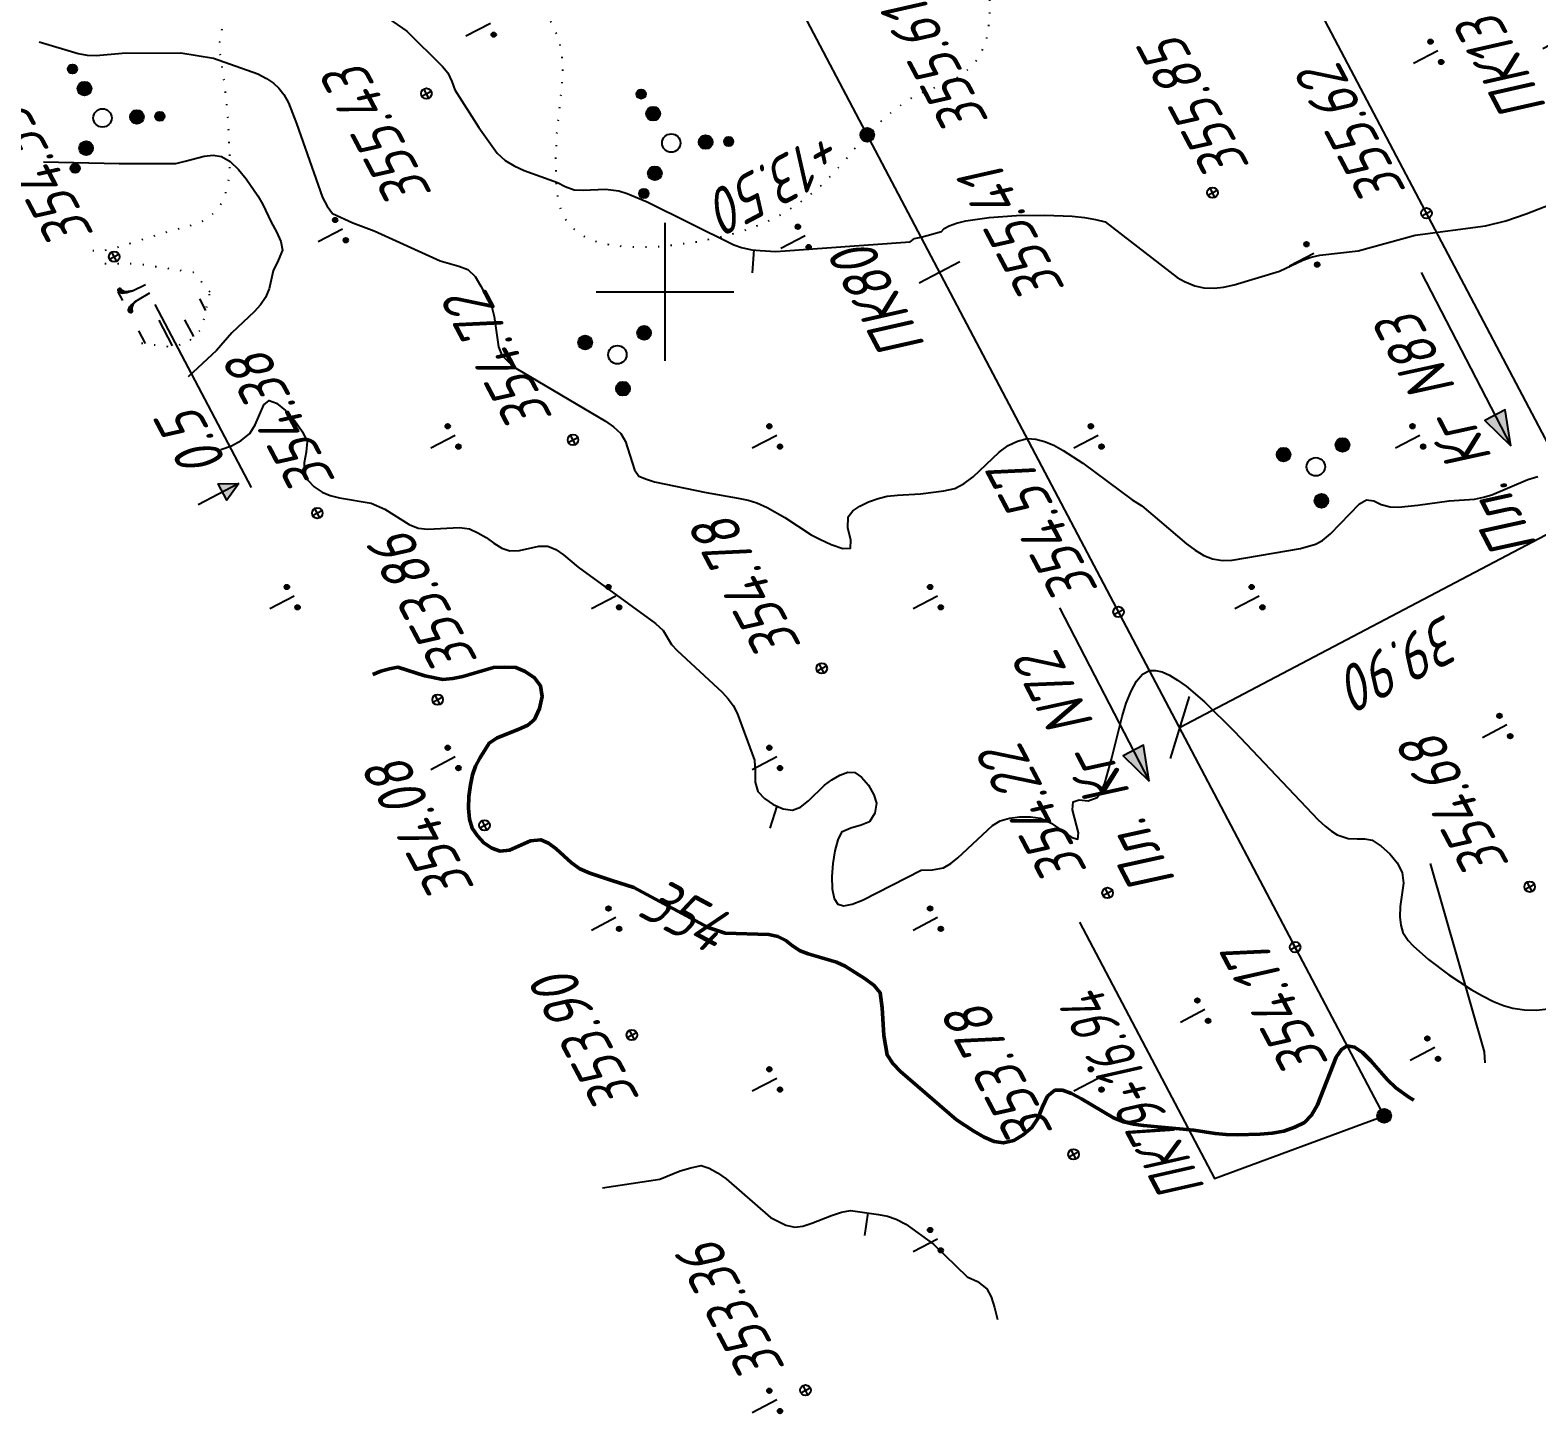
# Model space of a CAD drawing. Extents: x 1518325 to 1519424, y 2186901 to 2188655.
# Drawn here: x 1519144.7 to 1519275.9, y 2186901.3 to 2187022.8 of the extents above; entities that cross this region are included whole.
import ezdxf
from ezdxf.enums import TextEntityAlignment as Align

# ---------------------------------------------------------------- set-up
doc = ezdxf.new("R2010")
doc.units = 0
doc.linetypes.add('ИИDot', pattern=[1, 0, -1])
for name, color, linetype, lineweight in [('ИИ_БОЛОТО_025', 3, 'Continuous', 25), ('ИИ_ГЕОСЕТКА_025', 3, 'Continuous', 25), ('ИИ_КОНТУР_025', 7, 'ИИDot', 25), ('ИИ_ОТМЕТКА_025', 7, 'Continuous', 25), ('ИИ_ПИКЕТАЖ_025', 7, 'Continuous', 25), ('ИИ_РАЗМЕР_025', 7, 'Continuous', 25), ('ИИ_РЕЛЬЕФ_025', 34, 'Continuous', 25), ('ИИ_РЕЛЬЕФ_050', 34, 'Continuous', 50), ('ИИ_ТЕКСТ_025', 7, 'Continuous', 25), ('ИИ_ТРАССА_ТРУБ_025', 7, 'Continuous', 25), ('ИИ_УГОДЬЯ_025', 7, 'Continuous', 25)]:
    doc.layers.add(name, color=color, linetype=linetype, lineweight=lineweight)
doc.styles.add('VNIPISIMPLEXCUR', font='simplex.shx', dxfattribs={"width": 0.8, "oblique": 15})
doc.linetypes.add('ИИ063862', pattern='A,0,[3,3dservice.shx,S=1.5,R=0,X=0.75,Y=0],-4', length=4)
doc.dimstyles.new('ИИ-2000-м-dm$0', dxfattribs={"dimscale": 2, "dimtxt": 2.5, "dimasz": 2.5, "dimexe": 1.25, "dimexo": 0, "dimgap": 1, "dimtad": 1, "dimtoh": 1, "dimzin": 1, "dimdsep": 46, "dimtxsty": 'VNIPISIMPLEXCUR', "dimblk": 'OBLIQUE', "dimcen": 2.5, "dimaunit": 1, "dimadec": 4, "dimazin": 0, "dimtfac": 1, "dimtmove": 1, "dimatfit": 2, "dimfxl": 1, "dimarcsym": 0})
doc.dimstyles.new('ИИ-2000-м-dm$2', dxfattribs={"dimscale": 2, "dimtxt": 2.5, "dimasz": 2.5, "dimexe": 1.25, "dimexo": 0, "dimgap": 1, "dimtad": 2, "dimtoh": 1, "dimzin": 1, "dimdsep": 46, "dimtxsty": 'VNIPISIMPLEXCUR', "dimcen": 2.5, "dimaunit": 1, "dimazin": 0, "dimtfac": 1, "dimtmove": 1, "dimatfit": 2, "dimfxl": 1, "dimarcsym": 0})

# ---------------------------------------------------------------- blocks, each defined once
blk = doc.blocks.new('ИИ05403')
at = {"linetype": 'Continuous', "lineweight": 25}
for points in [[(-0.372, 1.104), (-0.431, 1.161), (-0.48, 1.184), (-0.522, 1.188), (-0.557, 1.174), (-0.584, 1.138), (-0.586, 1.087), (-0.571, 1.061), (-0.533, 1.036), (-0.476, 1.021), (-0.421, 1.002), (-0.364, 0.955), (-0.323, 0.896), (-0.283, 0.809), (-0.251, 0.709), (-0.232, 0.626), (-0.236, 0.688), (-0.255, 0.786), (-0.277, 0.879), (-0.302, 0.97), (-0.328, 1.042)], [(0.421, 1.002), (0.476, 1.021), (0.533, 1.036), (0.571, 1.061), (0.586, 1.087), (0.584, 1.138), (0.557, 1.174), (0.522, 1.188), (0.48, 1.184), (0.431, 1.161), (0.372, 1.104), (0.328, 1.042), (0.302, 0.97), (0.277, 0.879), (0.255, 0.786), (0.236, 0.688), (0.232, 0.626), (0.251, 0.709), (0.283, 0.809), (0.323, 0.896), (0.364, 0.955)]]:
    blk.add_hatch(color=0, dxfattribs=at).paths.add_polyline_path(points)
at = {"color": 0, "linetype": 'Continuous', "lineweight": 25}
for points in [[(-0.232, 0.626), (-0.251, 0.709), (-0.283, 0.809), (-0.323, 0.896), (-0.364, 0.955), (-0.421, 1.002), (-0.476, 1.021), (-0.533, 1.036), (-0.571, 1.061), (-0.586, 1.087), (-0.584, 1.138), (-0.557, 1.174), (-0.522, 1.188), (-0.48, 1.184), (-0.431, 1.161), (-0.372, 1.104), (-0.328, 1.042), (-0.302, 0.97), (-0.277, 0.879), (-0.255, 0.786), (-0.236, 0.688), (-0.232, 0.626), (-0.2, 0)], [(0.232, 0.626), (0.251, 0.709), (0.283, 0.809), (0.323, 0.896), (0.364, 0.955), (0.421, 1.002), (0.476, 1.021), (0.533, 1.036), (0.571, 1.061), (0.586, 1.087), (0.584, 1.138), (0.557, 1.174), (0.522, 1.188), (0.48, 1.184), (0.431, 1.161), (0.372, 1.104), (0.328, 1.042), (0.302, 0.97), (0.277, 0.879), (0.255, 0.786), (0.236, 0.688), (0.232, 0.626), (0.2, 0)]]:
    blk.add_lwpolyline(points, dxfattribs=at)
blk = doc.blocks.new('ИИ05407')
at = {"linetype": 'Continuous', "lineweight": 25}
h = blk.add_hatch(color=0, dxfattribs=at)
edge = h.paths.add_edge_path()
edge.add_arc((-0.5, 0.1), 0.1, 0, 360)
h = blk.add_hatch(color=0, dxfattribs=at)
edge = h.paths.add_edge_path()
edge.add_arc((0.5, 0.1), 0.1, 0, 360)
at = {"color": 0, "linetype": 'Continuous', "lineweight": 25}
blk.add_lwpolyline([(0, 0), (0, 1.2)], dxfattribs=at)
for centre in [(-0.5, 0.1), (0.5, 0.1)]:
    blk.add_circle(centre, 0.1, dxfattribs=at)
blk = doc.blocks.new('ИИ053951')
at = {"linetype": 'Continuous', "lineweight": 25}
h = blk.add_hatch(color=0, dxfattribs=at)
edge = h.paths.add_edge_path()
edge.add_arc((-1.403, 0.53), 0.3, 0, 360)
h = blk.add_hatch(color=0, dxfattribs=at)
edge = h.paths.add_edge_path()
edge.add_arc((1.16, 0.95), 0.3, 0, 360)
h = blk.add_hatch(color=0, dxfattribs=at)
edge = h.paths.add_edge_path()
edge.add_arc((0.243, -1.48), 0.3, 0, 360)
at = {"color": 0, "linetype": 'Continuous', "lineweight": 25}
for centre, radius in [((-1.403, 0.53), 0.3), ((1.16, 0.95), 0.3), ((0, 0), 0.4), ((0.243, -1.48), 0.3)]:
    blk.add_circle(centre, radius, dxfattribs=at)
blk = doc.blocks.new('ИИ053952')
at = {"linetype": 'Continuous', "lineweight": 25}
h = blk.add_hatch(color=0, dxfattribs=at)
edge = h.paths.add_edge_path()
edge.add_arc((-1.309, 2.13), 0.2, 0, 360)
h = blk.add_hatch(color=0, dxfattribs=at)
edge = h.paths.add_edge_path()
edge.add_arc((-0.785, 1.278), 0.3, 0, 360)
h = blk.add_hatch(color=0, dxfattribs=at)
edge = h.paths.add_edge_path()
edge.add_arc((1.499, 0.041), 0.3, 0, 360)
h = blk.add_hatch(color=0, dxfattribs=at)
edge = h.paths.add_edge_path()
edge.add_arc((2.499, 0.068), 0.2, 0, 360)
h = blk.add_hatch(color=0, dxfattribs=at)
edge = h.paths.add_edge_path()
edge.add_arc((-0.714, -1.319), 0.3, 0, 360)
h = blk.add_hatch(color=0, dxfattribs=at)
edge = h.paths.add_edge_path()
edge.add_arc((-1.19, -2.198), 0.2, 0, 360)
at = {"color": 0, "linetype": 'Continuous', "lineweight": 25}
for centre, radius in [((-1.309, 2.13), 0.2), ((-0.785, 1.278), 0.3), ((0, 0), 0.4), ((1.499, 0.041), 0.3), ((2.499, 0.068), 0.2), ((-0.714, -1.319), 0.3), ((-1.19, -2.198), 0.2)]:
    blk.add_circle(centre, radius, dxfattribs=at)
blk = doc.blocks.new('ИИ053296')
at = {"color": 0, "linetype": 'Continuous', "lineweight": 25}
blk.add_lwpolyline([(0, 0), (1, 0)], dxfattribs=at)
blk = doc.blocks.new('ИИ05012')
at = {"color": 0, "linetype": 'Continuous', "lineweight": 25, "flags": 128}
for points in [[(0, 3), (0, -3)], [(-3, 0), (3, 0)]]:
    blk.add_lwpolyline(points, dxfattribs=at)
blk = doc.blocks.new('PICKET')
at = {"color": 0, "linetype": 'Continuous', "lineweight": 25}
for p, q in [((-0.23, 0), (0.23, 0)), ((0, 0.23), (0, -0.23))]:
    blk.add_line(p, q, dxfattribs=at)
blk.add_circle((0, 0), 0.23, dxfattribs=at)
at = {"color": 0, "linetype": 'Continuous', "style": 'VNIPISIMPLEXCUR', "oblique": 15, "width": 0.8}
blk.add_attdef('OTMETKA', (1.25, 0.3), '', height=2, dxfattribs=at)
at = {"color": 8, "linetype": 'Continuous', "style": 'VNIPISIMPLEXCUR', "oblique": 15, "width": 0.8, "flags": 1}
blk.add_attdef('NOMER', (1.25, -2.7), '', height=2, dxfattribs=at)
blk = doc.blocks.new('ИИ05466')
at = {"linetype": 'Continuous', "lineweight": 25}
blk.add_hatch(color=0, dxfattribs=at).paths.add_polyline_path([(0, 0), (-0.4, 0.8), (0.4, 0.8)])
at = {"color": 0, "linetype": 'Continuous', "lineweight": 25}
for points in [[(0, 0), (0, 2)], [(0, 0), (-0.4, 0.8), (0.4, 0.8), (0, 0)]]:
    blk.add_lwpolyline(points, dxfattribs=at)
at = {"color": 0, "linetype": 'Continuous', "style": 'VNIPISIMPLEXCUR', "oblique": 15, "width": 0.8}
blk.add_attdef('DEPTH', (1, 0), '', height=2, dxfattribs=at)
blk = doc.blocks.new('ИИ15001')
at = {"color": 0, "linetype": 'Continuous', "lineweight": 25}
blk.add_lwpolyline([(0, 1), (0, -1)], dxfattribs=at)
at = {"color": 0, "linetype": 'Continuous', "lineweight": 25, "style": 'VNIPISIMPLEXCUR', "oblique": 15, "width": 0.8}
blk.add_attdef('STATIONING', text='', height=2, dxfattribs=at).set_placement((0, 2), align=Align.CENTER)
at = {"color": 7, "linetype": 'Continuous', "lineweight": 25, "style": 'VNIPISIMPLEXCUR', "oblique": 15, "width": 0.8}
blk.add_attdef('HEIGHT', text='', height=2, dxfattribs=at).set_placement((0, -2), align=Align.TOP_CENTER)
blk = doc.blocks.new('ИИ15002')
at = {"linetype": 'Continuous', "lineweight": 25}
h = blk.add_hatch(color=0, dxfattribs=at)
edge = h.paths.add_edge_path()
edge.add_arc((0, 0), 0.3, 0, 360)
at = {"color": 0, "linetype": 'Continuous', "lineweight": 25}
blk.add_circle((0, 0), 0.3, dxfattribs=at)
at = {"color": 0, "linetype": 'Continuous', "style": 'VNIPISIMPLEXCUR', "oblique": 15, "width": 0.8}
blk.add_attdef('STATIONING', (1, 1.3), '', height=2, rotation=90, dxfattribs=at)
at = {"color": 7, "linetype": 'Continuous', "style": 'VNIPISIMPLEXCUR', "oblique": 15, "width": 0.8}
blk.add_attdef('HEIGHT', text='', height=2, dxfattribs=at).set_placement((0, -1.3), align=Align.TOP_CENTER)
blk = doc.blocks.new('*D54')
at = {"layer": 'Defpoints', "color": 0, "transparency": 16777216}
for p in [(1518412.38, 2188627.85), (1518818.43, 2187967.48), (1518780.69, 2187955.9), (1518760.91, 2187937.21), (1519297.92, 2186946.83)]:
    blk.add_point(p, dxfattribs=at)
at = {"layer": 'ИИ_РАЗМЕР_025', "color": 0, "lineweight": -2, "transparency": 16777216}
for p, q in [((1518777.92, 2187969.12), (1518771.87, 2187980.6)), ((1518777.22, 2187957.5), (1518777.92, 2187969.12))]:
    blk.add_line(p, q, dxfattribs=at)
blk.add_arc((1518772.88, 2187943.51), 14.65, 43.4519, 102.0835, dxfattribs=at)
at = {"layer": 'ИИ_РАЗМЕР_025', "color": 0, "transparency": 16777216}
for points in [[(1518770.04, 2187957.2), (1518769.59, 2187958.46), (1518766.06, 2187956.47)], [(1518784.06, 2187953.97), (1518782.97, 2187953.19), (1518785.84, 2187950.33)]]:
    blk.add_solid(points, dxfattribs=at)
at = {"layer": 'ИИ_РАЗМЕР_025', "color": 0, "transparency": 16777216, "insert": (1518770.55, 2187973.71), "char_height": 4, "attachment_point": 5, "rotation": 117.7798, "style": 'VNIPISIMPLEXCUR'}
blk.add_mtext("90°1'", dxfattribs=at)
blk = doc.blocks.new('*D55')
at = {"layer": 'Defpoints', "color": 0, "transparency": 16777216}
for p in [(1518412.38, 2188627.85), (1518814.13, 2187903.06), (1518791.07, 2187895.12), (1518786.56, 2187888.53), (1519297.92, 2186946.83)]:
    blk.add_point(p, dxfattribs=at)
at = {"layer": 'ИИ_РАЗМЕР_025', "color": 0, "lineweight": -2, "transparency": 16777216}
for p, q in [((1518788.1, 2187902.13), (1518782.05, 2187913.61)), ((1518791.4, 2187897.04), (1518788.1, 2187902.13))]:
    blk.add_line(p, q, dxfattribs=at)
blk.add_arc((1518798.52, 2187894.83), 7.46, 148.8919, 176.6782, dxfattribs=at)
at = {"layer": 'ИИ_РАЗМЕР_025', "color": 0, "transparency": 16777216}
for points in [[(1518791.68, 2187899.17), (1518792.6, 2187898.2), (1518795.05, 2187901.43)], [(1518791.73, 2187895.41), (1518790.43, 2187895.12), (1518791.93, 2187891.36)]]:
    blk.add_solid(points, dxfattribs=at)
at = {"layer": 'ИИ_РАЗМЕР_025', "color": 0, "transparency": 16777216, "insert": (1518780.73, 2187906.71), "char_height": 4, "attachment_point": 5, "rotation": 117.7798, "style": 'VNIPISIMPLEXCUR'}
blk.add_mtext("90°1'", dxfattribs=at)
blk = doc.blocks.new('_Oblique')
at = {"color": 0, "linetype": 'ByBlock', "lineweight": -2}
blk.add_line((-0.5, -0.5), (0.5, 0.5), dxfattribs=at)
blk = doc.blocks.new('*D60')
at = {"layer": 'Defpoints', "color": 0, "transparency": 16777216}
for p in [(1519280.11, 2186980.64), (1519280.59, 2186979.74), (1519245.29, 2186961.14)]:
    blk.add_point(p, dxfattribs=at)
at = {"layer": 'ИИ_РАЗМЕР_025', "color": 0, "lineweight": -2, "transparency": 16777216}
for p, q in [((1519280.59, 2186979.74), (1519278.95, 2186982.85)), ((1519244.81, 2186962.05), (1519280.11, 2186980.64)), ((1519245.29, 2186961.14), (1519243.65, 2186964.26))]:
    blk.add_line(p, q, dxfattribs=at)
at = {"layer": 'ИИ_РАЗМЕР_025', "color": 0, "lineweight": -2, "transparency": 16777216, "xscale": 4, "yscale": 4, "zscale": 4}
for p, rotation in [((1519280.11, 2186980.64), 27.77979618591834), ((1519244.81, 2186962.05), 207.7797961859183)]:
    blk.add_blockref('_Oblique', p, dxfattribs=dict(at, rotation=rotation))
at = {"layer": 'ИИ_РАЗМЕР_025', "color": 0, "transparency": 16777216, "insert": (1519264.33, 2186967.8), "char_height": 4, "attachment_point": 5, "rotation": 207.7798, "style": 'VNIPISIMPLEXCUR'}
blk.add_mtext('39.90', dxfattribs=at)
blk = doc.blocks.new('ИИ15008')
at = {"linetype": 'Continuous', "lineweight": 25}
blk.add_hatch(color=0, dxfattribs=at).paths.add_polyline_path([(0, 0), (1.5, -0.5), (1.5, 0.5)])
at = {"color": 0, "linetype": 'Continuous', "lineweight": 25}
blk.add_lwpolyline([(0, 0), (1.5, -0.5), (1.5, 0.5)], close=True, dxfattribs=at)
blk.add_lwpolyline([(8.5, 0), (0, 0)], dxfattribs=at)

msp = doc.modelspace()

# ---------------------------------------------------------------- hatches: boundary and pattern name
at = {"layer": 'ИИ_БОЛОТО_025'}
h = msp.add_hatch(dxfattribs=at)
h.set_pattern_fill('ИИ_БОЛОТО', color=256, scale=2, style=0, pattern_type=2)
h.set_pattern_definition([(117.7798, (1532804.723, 2182762.78), (-30.08134, -15.84654), [10, -3, 4, -5, 4, -8]), (117.7798, (1532802.487, 2182762.734), (-30.08134, -15.84654), [8, -3, 5, -4, 5, -9]), (117.7798, (1532800.25, 2182762.686), (-30.08134, -15.84654), [8, -3, 4, -6, 4, -9]), (117.7798, (1532798.482, 2182761.754), (-30.08134, -15.84654), [8, -3, 4, -5, 4, -10]), (117.7798, (1532797.18, 2182759.937), (-30.08134, -15.84654), [8, -3, 3, -7, 4, -9]), (117.7798, (1532795.875, 2182758.12), (-30.08134, -15.84654), [8, -3, 3, -8, 4, -8]), (117.7798, (1532794.106, 2182757.188), (-30.08134, -15.84654), [8, -4, 3, -10, 4, -5]), (117.7798, (1532792.336, 2182756.256), (-30.08134, -15.84654), [8, -5, 3, -10, 4, -4]), (117.7798, (1532791.033, 2182754.44), (-30.08134, -15.84654), [9, -5, 4, -5, 8, -3]), (117.7798, (1532789.73, 2182752.622), (-30.08134, -15.84654), [7, -5, 4, -5, 10, -3]), (117.7798, (1532787.96, 2182751.69), (-30.08134, -15.84654), [7, -4, 5, -5, 9, -4]), (117.7798, (1532786.657, 2182749.873), (-30.08134, -15.84654), [7, -4, 6, -5, 9, -3]), (117.7798, (1532784.887, 2182748.94), (-30.08134, -15.84654), [5, -6, 6, -6, 7, -4]), (117.7798, (1532783.118, 2182748.01), (-30.08134, -15.84654), [4, -6, 7, -6, 5, -6]), (117.7798, (1532781.348, 2182747.077), (-30.08134, -15.84654), [3, -7, 8, -6, 4, -6]), (117.7798, (1532779.58, 2182746.144), (-30.08134, -15.84654), [3, -6, 8, -6, 4, -7]), (117.7798, (1532777.81, 2182745.212), (-30.08134, -15.84654), [4, -6, 10, -5, 4, -5])])
h.paths.add_polyline_path([(1519152.072, 2187000), (1519154.427, 2186995.531), (1519156.795, 2186995.243), (1519158.373, 2186995.505), (1519159.689, 2186996.82), (1519160.391, 2186999.975), (1519160.385, 2187000)])

# ---------------------------------------------------------------- linework, layer by layer
at = {"layer": 'ИИ_КОНТУР_025', "flags": 128}
for points in [[(1519150.175, 2187003.602), (1519150.954, 2187003.584), (1519151.941, 2187003.773), (1519156.327, 2187005.135), (1519158.877, 2187005.83), (1519159.663, 2187006.11), (1519160.34, 2187006.514), (1519160.909, 2187007.044), (1519161.37, 2187007.698), (1519161.722, 2187008.478), (1519161.966, 2187009.383), (1519162.101, 2187010.414), (1519162.128, 2187011.569), (1519161.971, 2187015.041), (1519161.661, 2187018.147), (1519161.259, 2187020.895), (1519161.254, 2187021.747), (1519161.354, 2187022.573), (1519161.559, 2187023.372), (1519161.869, 2187024.143), (1519162.284, 2187024.888), (1519162.804, 2187025.605), (1519163.429, 2187026.295), (1519164.119, 2187026.93), (1519164.837, 2187027.479), (1519165.582, 2187027.945), (1519166.355, 2187028.325), (1519167.154, 2187028.621), (1519167.98, 2187028.833), (1519168.834, 2187028.96), (1519170.645, 2187028.995), (1519175.116, 2187028.833), (1519179.25, 2187028.569), (1519180.698, 2187028.425), (1519182.061, 2187028.21), (1519183.34, 2187027.924), (1519184.533, 2187027.567), (1519185.643, 2187027.139), (1519186.667, 2187026.64), (1519187.607, 2187026.07), (1519188.462, 2187025.429), (1519189.212, 2187024.712), (1519189.837, 2187023.913), (1519190.336, 2187023.033), (1519190.711, 2187022.072), (1519190.959, 2187021.03), (1519191.083, 2187019.907), (1519191.081, 2187018.702), (1519190.553, 2187013.665), (1519190.472, 2187011.419), (1519190.54, 2187009.375), (1519190.629, 2187008.429), (1519190.797, 2187007.556), (1519191.083, 2187006.778), (1519191.488, 2187006.094), (1519192.011, 2187005.506), (1519192.653, 2187005.012), (1519193.413, 2187004.612), (1519194.292, 2187004.308), (1519195.289, 2187004.098), (1519196.375, 2187003.969), (1519197.517, 2187003.909), (1519198.718, 2187003.915), (1519199.976, 2187003.99), (1519202.665, 2187004.342), (1519205.584, 2187004.964), (1519207.071, 2187005.399), (1519208.497, 2187005.946), (1519209.861, 2187006.604), (1519211.165, 2187007.373), (1519212.408, 2187008.255), (1519213.59, 2187009.248), (1519214.711, 2187010.353), (1519216.79, 2187012.779), (1519217.789, 2187013.863), (1519218.768, 2187014.823), (1519219.726, 2187015.657), (1519220.664, 2187016.366), (1519221.582, 2187016.949), (1519222.48, 2187017.408), (1519224.185, 2187018.036), (1519224.935, 2187018.377), (1519225.607, 2187018.766), (1519226.201, 2187019.203), (1519226.718, 2187019.687), (1519227.156, 2187020.218), (1519227.517, 2187020.797), (1519227.8, 2187021.423), (1519228.015, 2187022.116), (1519228.172, 2187022.898), (1519228.272, 2187023.768), (1519228.299, 2187025.771), (1519228.096, 2187028.126), (1519227.741, 2187030.743), (1519227.671, 2187031.959), (1519227.7, 2187033.085), (1519227.827, 2187034.118), (1519228.052, 2187035.061), (1519228.376, 2187035.912), (1519228.797, 2187036.671), (1519229.317, 2187037.34), (1519229.918, 2187037.94), (1519230.584, 2187038.497), (1519231.313, 2187039.009), (1519232.108, 2187039.478), (1519232.966, 2187039.903), (1519233.889, 2187040.283), (1519234.876, 2187040.62), (1519235.928, 2187040.913), (1519237.043, 2187041.109), (1519238.224, 2187041.156), (1519239.468, 2187041.055), (1519240.777, 2187040.804), (1519242.15, 2187040.405), (1519243.588, 2187039.857), (1519245.09, 2187039.16), (1519247.483, 2187037.49), (1519249.441, 2187036.258), (1519251.313, 2187035.308), (1519253.573, 2187034.995), (1519255.305, 2187034.718), (1519256.978, 2187034.619), (1519258.841, 2187034.359), (1519266.362, 2187033.783), (1519271.676, 2187033.184), (1519275.049, 2187032.684), (1519276.693, 2187032.335), (1519278.32, 2187031.831), (1519279.931, 2187031.171), (1519281.524, 2187030.356), (1519283.1, 2187029.384), (1519284.66, 2187028.258), (1519286.202, 2187026.975), (1519289.203, 2187024.123), (1519290.593, 2187022.911), (1519291.899, 2187021.903), (1519293.119, 2187021.098), (1519294.256, 2187020.495), (1519295.307, 2187020.096), (1519296.274, 2187019.9), (1519297.156, 2187019.907), (1519297.971, 2187020.081), (1519298.734, 2187020.387), (1519299.447, 2187020.825), (1519300.109, 2187021.396), (1519300.721, 2187022.098), (1519301.281, 2187022.932), (1519301.791, 2187023.898), (1519302.725, 2187026.141), (1519303.286, 2187027.249), (1519303.931, 2187028.32), (1519304.661, 2187029.354), (1519305.475, 2187030.351), (1519306.374, 2187031.31), (1519307.358, 2187032.232), (1519308.427, 2187033.117), (1519309.546, 2187033.949), (1519310.682, 2187034.714), (1519311.835, 2187035.411), (1519313.005, 2187036.04), (1519314.192, 2187036.602), (1519315.396, 2187037.096), (1519316.617, 2187037.522), (1519317.784, 2187037.861)], [(1519160.391, 2186999.975), (1519158.952, 2187001.675), (1519154.023, 2187002.433), (1519150.791, 2187002.433)], [(1519154.427, 2186995.531), (1519156.795, 2186995.243), (1519158.373, 2186995.505), (1519159.689, 2186996.82), (1519160.391, 2186999.975), (1519160.385, 2187000)]]:
    msp.add_lwpolyline(points, dxfattribs=at)
at = {"layer": 'ИИ_ОТМЕТКА_025'}
msp.add_lwpolyline([(1519164.007, 2186982.953), (1519155.603, 2186998.907)], dxfattribs=at)
at = {"layer": 'ИИ_ПИКЕТАЖ_025', "color": 4}
msp.add_lwpolyline([(1519236.09, 2186945.104), (1519247.843, 2186922.792), (1519262.622, 2186928.239)], dxfattribs=at)
at = {"layer": 'ИИ_РЕЛЬЕФ_025'}
for points, elevation in [([(1519169.07, 2187028.557), (1519177.522, 2187022.702), (1519180.641, 2187019.635), (1519181.083, 2187019.076), (1519181.44, 2187018.324), (1519181.695, 2187017.589), (1519183.782, 2187014.32), (1519185.397, 2187012.088), (1519186.078, 2187011.449), (1519186.86, 2187010.966), (1519187.756, 2187010.568), (1519190.64, 2187009.516), (1519191.319, 2187009.177), (1519192.103, 2187008.893), (1519192.889, 2187008.846), (1519194.831, 2187008.944), (1519195.977, 2187008.794), (1519196.706, 2187008.574), (1519198.438, 2187007.85), (1519205.997, 2187004.098), (1519206.67, 2187003.864), (1519207.556, 2187003.665), (1519208.288, 2187003.593), (1519209.659, 2187003.528), (1519221.343, 2187004.355), (1519221.734, 2187004.645), (1519222.295, 2187004.761), (1519224.075, 2187005.245), (1519224.299, 2187005.513), (1519224.748, 2187005.759), (1519225.395, 2187005.979), (1519226.21, 2187006.173), (1519228.236, 2187006.475), (1519230.601, 2187006.652), (1519233.083, 2187006.691), (1519235.456, 2187006.58), (1519236.533, 2187006.464), (1519237.498, 2187006.305), (1519238.324, 2187006.103), (1519244.61, 2187001.249), (1519245.23, 2187000.888), (1519246.132, 2187000.517), (1519246.919, 2187000.346), (1519247.822, 2187000.317), (1519248.641, 2187000.403), (1519249.554, 2187000.604), (1519253.518, 2187001.79), (1519255.53, 2187002.762), (1519256.265, 2187003.02), (1519257.025, 2187003.191), (1519260.367, 2187003.569), (1519265.316, 2187004.927), (1519271.451, 2187005.736), (1519273.21, 2187006.177), (1519274.993, 2187006.792), (1519278.502, 2187008.153)], 355.5), ([(1519145.528, 2187021.777), (1519148.897, 2187020.76), (1519149.693, 2187020.624), (1519150.484, 2187020.594), (1519152.739, 2187020.8), (1519157.854, 2187020.809), (1519160.689, 2187020.364), (1519164.551, 2187018.974), (1519165.295, 2187018.591), (1519165.904, 2187018.18), (1519166.377, 2187017.747), (1519166.821, 2187017.176), (1519167.215, 2187016.472), (1519167.919, 2187014.668), (1519170.186, 2187008.205), (1519170.586, 2187007.448), (1519171.064, 2187006.836), (1519172.823, 2187005.998), (1519174.67, 2187005.324), (1519180.42, 2187002.702), (1519182.052, 2187002.237), (1519182.846, 2187001.948), (1519183.463, 2187001.327), (1519183.983, 2187000.494), (1519184.916, 2186998.671), (1519185.141, 2186997.853), (1519185.495, 2186995.217), (1519185.791, 2186994.495), (1519186.365, 2186993.901), (1519187.006, 2186993.366), (1519194.822, 2186988.735), (1519195.527, 2186988.231), (1519196.17, 2186987.662), (1519196.559, 2186986.973), (1519197.342, 2186984.507), (1519197.719, 2186983.946), (1519198.392, 2186983.679), (1519199.088, 2186983.464), (1519203.59, 2186982.533), (1519206.388, 2186982.044), (1519207.239, 2186981.851), (1519207.996, 2186981.623), (1519208.9, 2186981.226), (1519210.449, 2186980.339), (1519212.732, 2186978.847), (1519213.491, 2186978.45), (1519214.485, 2186977.999), (1519215.477, 2186977.639), (1519216.149, 2186977.672), (1519216.193, 2186978.37), (1519215.92, 2186979.459), (1519215.938, 2186980.414), (1519216.353, 2186980.926), (1519216.972, 2186981.346), (1519217.732, 2186981.698), (1519218.57, 2186982.008), (1519219.354, 2186982.194), (1519220.254, 2186982.288), (1519222.25, 2186982.416), (1519224.284, 2186982.672), (1519225.246, 2186982.866), (1519226.061, 2186983.298), (1519226.839, 2186983.901), (1519229.091, 2186986.045), (1519229.868, 2186986.621), (1519230.686, 2186986.994), (1519231.532, 2186987.239), (1519232.277, 2186987.183), (1519233.053, 2186986.976), (1519233.855, 2186986.64), (1519234.678, 2186986.197), (1519236.373, 2186985.072), (1519240.687, 2186981.885), (1519241.528, 2186981.355), (1519243.072, 2186980.066), (1519245.396, 2186978.05), (1519246.161, 2186977.49), (1519246.916, 2186977.041), (1519247.659, 2186976.737), (1519248.534, 2186976.588), (1519249.393, 2186976.621), (1519255.331, 2186977.654), (1519256.629, 2186978.037), (1519257.257, 2186978.334), (1519257.961, 2186978.914), (1519260.466, 2186981.54), (1519261.086, 2186981.881), (1519261.706, 2186981.798), (1519262.364, 2186981.491), (1519263.139, 2186981.268), (1519263.855, 2186981.253), (1519265.556, 2186981.42), (1519268.277, 2186981.791), (1519270.485, 2186981.958), (1519271.275, 2186982.104), (1519271.995, 2186982.327), (1519275.137, 2186983.659), (1519275.988, 2186983.917)], 355), ([(1519145.882, 2187011.329), (1519152.479, 2187011.18), (1519157.411, 2187011.191), (1519158.225, 2187011.372), (1519159.878, 2187011.822), (1519160.668, 2187011.915), (1519161.401, 2187011.802), (1519162.148, 2187011.363), (1519162.868, 2187010.664), (1519163.531, 2187009.839), (1519164.563, 2187008.353), (1519164.983, 2187007.604), (1519165.71, 2187006.075), (1519166.174, 2187005.216), (1519166.549, 2187004.389), (1519166.702, 2187003.638), (1519166.338, 2187002.719), (1519165.894, 2187001.827), (1519165.549, 2187000.274), (1519165.227, 2186999.497), (1519164.791, 2186998.883), (1519164.223, 2186998.269), (1519162.297, 2186996.426), (1519160.96, 2186994.886), (1519158.497, 2186992.612)], 354.5), ([(1519161.331, 2186986.259), (1519162.27, 2186986.595), (1519163.108, 2186987.065), (1519163.845, 2186987.67), (1519164.319, 2186988.408), (1519165.071, 2186990.146), (1519165.536, 2186990.523), (1519166.177, 2186990.304), (1519166.964, 2186989.657), (1519167.762, 2186988.765), (1519168.436, 2186987.809), (1519168.851, 2186986.974), (1519168.75, 2186986.043), (1519168.577, 2186985.111), (1519168.564, 2186984.274), (1519168.908, 2186983.61), (1519169.45, 2186983.029), (1519170.141, 2186982.545), (1519170.839, 2186982.252), (1519171.675, 2186982.049), (1519174.418, 2186981.593), (1519175.619, 2186981.08), (1519177.735, 2186979.733), (1519178.523, 2186979.423), (1519179.35, 2186979.317), (1519182.116, 2186979.474), (1519182.976, 2186979.365), (1519183.708, 2186979.022), (1519184.422, 2186978.597), (1519185.107, 2186978.113), (1519185.788, 2186977.688), (1519186.488, 2186977.433), (1519187.326, 2186977.483), (1519189.015, 2186977.862), (1519189.803, 2186977.855), (1519190.506, 2186977.555), (1519191.163, 2186977.082), (1519192.448, 2186976.033), (1519199.181, 2186971.11), (1519199.848, 2186970.513), (1519200.583, 2186969.29), (1519201.073, 2186968.762), (1519204.974, 2186965.132), (1519205.509, 2186964.56), (1519205.948, 2186963.977), (1519206.281, 2186963.308), (1519207.783, 2186959.21), (1519207.855, 2186958.262), (1519207.853, 2186957.306), (1519208.1, 2186956.483), (1519208.654, 2186955.883), (1519209.427, 2186955.34), (1519210.288, 2186954.962), (1519211.108, 2186954.854), (1519211.8, 2186955.115), (1519212.504, 2186955.674), (1519213.884, 2186957.037), (1519214.525, 2186957.513), (1519215.236, 2186957.894), (1519215.91, 2186958.161), (1519216.535, 2186958.151), (1519217.127, 2186957.741), (1519217.716, 2186957.022), (1519218.186, 2186956.2), (1519218.422, 2186955.478), (1519218.278, 2186954.592), (1519217.811, 2186953.835), (1519217.072, 2186953.539), (1519216.177, 2186953.304), (1519215.378, 2186952.929), (1519215.062, 2186952.271), (1519214.801, 2186951.325), (1519214.617, 2186950.218), (1519214.53, 2186949.074), (1519214.561, 2186948.019), (1519214.729, 2186947.176), (1519215.056, 2186946.673), (1519215.579, 2186946.54), (1519216.306, 2186946.675), (1519217.191, 2186947.016), (1519222.322, 2186949.646), (1519223.294, 2186949.667), (1519224.264, 2186949.84), (1519224.876, 2186950.199), (1519225.486, 2186950.711), (1519228.506, 2186953.528), (1519229.188, 2186953.924), (1519230.008, 2186954.17), (1519230.906, 2186954.291), (1519231.824, 2186954.29), (1519232.7, 2186954.164), (1519233.631, 2186953.729), (1519235.425, 2186952.466), (1519235.962, 2186952.346), (1519236.014, 2186952.894), (1519235.487, 2186954.889), (1519235.537, 2186955.596), (1519236.069, 2186955.745), (1519236.842, 2186955.671), (1519237.623, 2186955.955), (1519237.971, 2186956.449), (1519238.289, 2186957.208), (1519238.878, 2186959.299), (1519239.805, 2186963.019), (1519240.169, 2186964.189), (1519240.578, 2186965.23), (1519241.043, 2186966.085), (1519241.578, 2186966.69), (1519242.186, 2186967.013), (1519242.699, 2186967.035), (1519243.281, 2186966.896), (1519243.924, 2186966.611), (1519244.622, 2186966.194), (1519245.368, 2186965.66), (1519246.974, 2186964.299), (1519249.565, 2186961.74), (1519256.874, 2186954.008), (1519257.491, 2186953.458), (1519258.044, 2186953.023), (1519258.524, 2186952.718), (1519259.496, 2186952.38), (1519260.265, 2186952.367), (1519260.915, 2186952.373), (1519261.581, 2186952.244), (1519262.357, 2186951.736), (1519263.111, 2186951.056), (1519263.752, 2186950.269), (1519264.187, 2186949.438), (1519264.306, 2186948.512), (1519264.014, 2186946.462), (1519263.989, 2186945.561), (1519264.075, 2186944.847), (1519264.243, 2186944.215), (1519264.696, 2186943.517), (1519265.145, 2186943.039), (1519266.489, 2186941.854), (1519268.246, 2186940.523), (1519270.199, 2186939.243), (1519271.181, 2186938.681), (1519272.131, 2186938.205), (1519273.023, 2186937.838), (1519273.828, 2186937.605), (1519274.852, 2186937.459), (1519275.89, 2186937.442), (1519276.903, 2186937.548)], 354.5), ([(1519194.553, 2186921.955), (1519199.545, 2186922.708), (1519201.329, 2186923.457), (1519202.239, 2186923.719), (1519203.161, 2186923.904), (1519203.858, 2186923.684), (1519204.585, 2186923.281), (1519205.334, 2186922.738), (1519209.178, 2186919.389), (1519210.533, 2186918.716), (1519211.317, 2186918.544), (1519212.012, 2186918.629), (1519212.798, 2186918.879), (1519214.508, 2186919.568), (1519215.362, 2186919.851), (1519216.168, 2186919.988), (1519218.59, 2186919.651), (1519219.376, 2186919.487), (1519220.124, 2186919.239), (1519220.985, 2186918.793), (1519223.387, 2186917.049), (1519226.326, 2186914.219), (1519227.212, 2186913.8), (1519228.021, 2186913.181), (1519228.398, 2186912.474), (1519228.694, 2186911.553), (1519228.945, 2186910.498)], 353.5)]:
    msp.add_lwpolyline(points, dxfattribs=dict(at, elevation=elevation))
at = {"layer": 'ИИ_РЕЛЬЕФ_050', "elevation": 354}
msp.add_lwpolyline([(1519174.556, 2186966.676), (1519175.267, 2186966.959), (1519176.021, 2186967.179), (1519176.753, 2186967.31), (1519179.088, 2186966.563), (1519180.664, 2186966.248), (1519181.529, 2186966.313), (1519182.41, 2186966.503), (1519185.082, 2186967.284), (1519186.045, 2186967.32), (1519187.004, 2186967.289), (1519187.831, 2186966.927), (1519188.645, 2186966.37), (1519189.17, 2186965.686), (1519189.297, 2186964.763), (1519189.074, 2186963.714), (1519188.643, 2186962.759), (1519188.048, 2186962.261), (1519187.21, 2186961.878), (1519185.389, 2186961.166), (1519184.696, 2186960.694), (1519183.878, 2186959.383), (1519183.51, 2186958.698), (1519183.249, 2186957.934), (1519183.066, 2186957.054), (1519182.935, 2186956.055), (1519182.892, 2186955.031), (1519182.969, 2186954.074), (1519183.201, 2186953.278), (1519183.677, 2186952.63), (1519184.233, 2186952.007), (1519184.926, 2186951.554), (1519185.646, 2186951.293), (1519186.472, 2186951.386), (1519188.298, 2186952.18), (1519189.179, 2186952.277), (1519189.873, 2186951.995), (1519190.531, 2186951.491), (1519191.861, 2186950.263), (1519192.594, 2186949.763), (1519193.467, 2186949.364), (1519195.362, 2186948.729), (1519197.291, 2186948.131), (1519203.757, 2186944.643), (1519205.234, 2186944.15), (1519209.055, 2186944.034), (1519209.834, 2186943.868), (1519210.532, 2186943.506), (1519211.105, 2186943.047), (1519211.774, 2186942.612), (1519212.473, 2186942.338), (1519214.937, 2186941.61), (1519215.697, 2186941.28), (1519217.443, 2186940.183), (1519218.224, 2186939.6), (1519218.744, 2186938.963), (1519218.9, 2186937.634), (1519219.064, 2186935.236), (1519219.335, 2186933.539), (1519219.827, 2186932.802), (1519220.506, 2186932.103), (1519225.387, 2186927.899), (1519226.898, 2186926.904), (1519227.783, 2186926.391), (1519228.661, 2186926.011), (1519229.484, 2186925.877), (1519230.367, 2186926.088), (1519231.198, 2186926.575), (1519231.952, 2186927.212), (1519232.465, 2186928.007), (1519232.869, 2186929.017), (1519233.313, 2186929.939), (1519233.947, 2186930.469), (1519234.602, 2186930.472), (1519235.383, 2186930.195), (1519236.254, 2186929.726), (1519239.054, 2186928.058), (1519239.933, 2186927.711), (1519240.805, 2186927.512), (1519241.67, 2186927.387), (1519246.048, 2186926.997), (1519247.907, 2186926.698), (1519248.855, 2186926.6), (1519249.829, 2186926.582), (1519251.829, 2186926.641), (1519252.876, 2186926.727), (1519253.898, 2186926.9), (1519254.831, 2186927.237), (1519255.696, 2186927.661), (1519256.298, 2186928.299), (1519256.808, 2186929.198), (1519258.45, 2186933.356), (1519258.891, 2186934.021), (1519259.397, 2186934.33), (1519260.047, 2186934.221), (1519260.739, 2186933.751), (1519261.458, 2186933.039), (1519262.923, 2186931.375), (1519263.642, 2186930.663), (1519264.756, 2186929.856), (1519265.19, 2186929.592)], dxfattribs=at)
at = {"layer": 'ИИ_ТРАССА_ТРУБ_025', "color": 4}
for points in [[(1519297.92, 2186946.834), (1518412.378, 2188627.85)], [(1519262.622, 2186928.239), (1519146.4, 2187148.85), (1519007.22, 2187413.01), (1518888.91, 2187637.56), (1518808.08, 2187790.99), (1518721.15, 2187956.06), (1518609.66, 2188167.6), (1518524.74, 2188328.809)]]:
    msp.add_lwpolyline(points, dxfattribs=at)
at = {"layer": 'ИИ_УГОДЬЯ_025', "linetype": 'ИИ063862', "flags": 128}
msp.add_lwpolyline([(1519266.638, 2186950.207), (1519271.327, 2186933.811), (1519271.374, 2186932.849)], dxfattribs=at)

# ---------------------------------------------------------------- block references
at = {"layer": 'ИИ_ГЕОСЕТКА_025', "xscale": 2, "yscale": 2, "zscale": 2}
msp.add_blockref('ИИ05012', (1519200, 2187000), dxfattribs=at)
at = {"layer": 'ИИ_ОТМЕТКА_025'}
ref = msp.add_blockref('PICKET', (1519247.671, 2187008.638, 355.85), dxfattribs=dict(at, xscale=2, yscale=2, zscale=2, rotation=117.7797222222222))
ref.add_attrib('OTMETKA', '355.85', (1519250.989, 2187010.925, 355.85), dxfattribs={"layer": '0', "color": 0, "linetype": 'Continuous', "height": 4, "rotation": 117.77972, "style": 'VNIPISIMPLEXCUR', "oblique": 15, "width": 0.8})
ref = msp.add_blockref('PICKET', (1519179.23, 2187017.27, 355.43), dxfattribs=dict(at, xscale=2, yscale=2, zscale=2, rotation=117.7797222222222))
ref.add_attrib('OTMETKA', '355.43', (1519179.802, 2187008.532, 355.43), dxfattribs={"layer": '0', "color": 0, "linetype": 'Continuous', "height": 4, "rotation": 117.77972, "style": 'VNIPISIMPLEXCUR', "oblique": 15, "width": 0.8})
at = {"layer": 'ИИ_ОТМЕТКА_025', "xscale": 2, "yscale": 2, "zscale": 2, "rotation": 117.7797222222222}
for p, values in [((1519266.305, 2187006.849, 355.62), {'OTMETKA': '355.62'}), ((1519152.05, 2187003.06, 354.33), {'OTMETKA': '354.33'}), ((1519191.996, 2186987.113, 354.72), {'OTMETKA': '354.72'}), ((1519239.496, 2186972.123, 354.57), {'OTMETKA': '354.57'}), ((1519213.65, 2186967.21, 354.78), {'OTMETKA': '354.78'}), ((1519275.29, 2186948.19, 354.68), {'OTMETKA': '354.68'}), ((1519238.54, 2186947.65, 354.22), {'OTMETKA': '354.22'}), ((1519235.58, 2186924.88, 353.78), {'OTMETKA': '353.78'}), ((1519212.236, 2186904.339, 353.36), {'OTMETKA': '353.36'})]:
    msp.add_blockref('PICKET', p, dxfattribs=at).add_auto_attribs(values)
at = {"layer": 'ИИ_ОТМЕТКА_025'}
ref = msp.add_blockref('PICKET', (1519169.733, 2186980.732, 354.38), dxfattribs=dict(at, xscale=2, yscale=2, zscale=2, rotation=117.7797222222222))
ref.add_attrib('OTMETKA', '354.38', (1519171.396, 2186983.55, 354.38), dxfattribs={"layer": '0', "color": 0, "linetype": 'Continuous', "height": 4, "rotation": 117.77972, "style": 'VNIPISIMPLEXCUR', "oblique": 15, "width": 0.8})
at = {"layer": 'ИИ_ОТМЕТКА_025', "color": 7, "xscale": 1.999999999999999, "yscale": 1.999999999999999, "zscale": 1.999999999999999, "rotation": 117.7797222222222}
msp.add_blockref('ИИ05466', (1519162.886, 2186983.305), dxfattribs=at).add_auto_attribs({'DEPTH': '0.5'})
at = {"layer": 'ИИ_ОТМЕТКА_025'}
ref = msp.add_blockref('PICKET', (1519180.208, 2186964.478, 353.86), dxfattribs=dict(at, xscale=2, yscale=2, zscale=2, rotation=117.7797222222222))
ref.add_attrib('OTMETKA', '353.86', (1519183.787, 2186967.863, 353.86), dxfattribs={"layer": '0', "color": 0, "linetype": 'Continuous', "height": 4, "rotation": 117.77972, "style": 'VNIPISIMPLEXCUR', "oblique": 15, "width": 0.8})
ref = msp.add_blockref('PICKET', (1519184.29, 2186953.54, 354.08), dxfattribs=dict(at, xscale=2, yscale=2, zscale=2, rotation=117.7797222222222))
ref.add_attrib('OTMETKA', '354.08', (1519183.503, 2186948.085, 354.08), dxfattribs={"layer": '0', "color": 0, "linetype": 'Continuous', "height": 4, "rotation": 117.77972, "style": 'VNIPISIMPLEXCUR', "oblique": 15, "width": 0.8})
ref = msp.add_blockref('PICKET', (1519254.867, 2186942.924, 354.17), dxfattribs=dict(at, xscale=2, yscale=2, zscale=2, rotation=117.7797222222222))
ref.add_attrib('OTMETKA', '354.17', (1519257.855, 2186932.816, 354.17), dxfattribs={"layer": '0', "color": 0, "linetype": 'Continuous', "height": 4, "rotation": 117.77972, "style": 'VNIPISIMPLEXCUR', "oblique": 15, "width": 0.8})
ref = msp.add_blockref('PICKET', (1519197.12, 2186935.28, 353.9), dxfattribs=dict(at, xscale=2, yscale=2, zscale=2, rotation=117.7797222222222))
ref.add_attrib('OTMETKA', '353.90', (1519197.884, 2186929.73, 353.9), dxfattribs={"layer": '0', "color": 0, "linetype": 'Continuous', "height": 4, "rotation": 117.77972, "style": 'VNIPISIMPLEXCUR', "oblique": 15, "width": 0.8})
at = {"layer": 'ИИ_ПИКЕТАЖ_025', "color": 1, "xscale": 2, "yscale": 2, "zscale": 2, "rotation": 117.7791666666666}
msp.add_blockref('ИИ15001', (1519278.191, 2187022.116, 355.86), dxfattribs=at).add_auto_attribs({'STATIONING': 'ПК13', 'HEIGHT': '355.86'})
at = {"layer": 'ИИ_ПИКЕТАЖ_025', "color": 4}
ref = msp.add_blockref('ИИ15002', (1519217.614, 2187013.673, 355.61), dxfattribs=dict(at, xscale=2, yscale=2, zscale=2, rotation=117.7797961859183))
ref.add_attrib('STATIONING', '+13.50', (1519214.381, 2187014.231, 355.61), dxfattribs={"layer": '0', "color": 0, "linetype": 'Continuous', "height": 4, "rotation": 207.7798, "style": 'VNIPISIMPLEXCUR', "oblique": 15, "width": 0.8})
ref.add_attrib('HEIGHT', '355.61', dxfattribs={"layer": '0', "color": 7, "linetype": 'Continuous', "height": 4, "rotation": 117.7798, "style": 'VNIPISIMPLEXCUR', "oblique": 15, "width": 0.8}).set_placement((1519221.87, 2187018.45, 355.61), align=Align.TOP_CENTER)
ref = msp.add_blockref('ИИ15001', (1519223.91, 2187001.722, 355.41), dxfattribs=dict(at, xscale=1.999999999999999, yscale=1.999999999999999, zscale=1.999999999999999, rotation=117.7811999999999))
ref.add_attrib('STATIONING', 'ПК80', dxfattribs={"layer": '0', "color": 0, "linetype": 'Continuous', "lineweight": 25, "height": 4, "rotation": 117.7812, "style": 'VNIPISIMPLEXCUR', "oblique": 15, "width": 0.8}).set_placement((1519220.371, 2186999.857, -355.41), align=Align.CENTER)
ref.add_attrib('HEIGHT', '355.41', dxfattribs={"layer": '0', "color": 7, "linetype": 'Continuous', "lineweight": 25, "height": 4, "rotation": 117.7812, "style": 'VNIPISIMPLEXCUR', "oblique": 15, "width": 0.8}).set_placement((1519228.492, 2187003.875, -355.41), align=Align.TOP_CENTER)
ref = msp.add_blockref('ИИ15002', (1519262.622, 2186928.239), dxfattribs=dict(at, xscale=1.999999999999999, yscale=1.999999999999999, zscale=1.999999999999999, rotation=117.7797222222222))
ref.add_attrib('STATIONING', 'ПК79+16.94', (1519247.12, 2186921.96), dxfattribs={"layer": '0', "color": 0, "linetype": 'Continuous', "height": 4, "rotation": 117.77985, "style": 'VNIPISIMPLEXCUR', "oblique": 15, "width": 0.7})
at = {"layer": 'ИИ_РЕЛЬЕФ_025'}
for p, xscale, yscale, zscale, rotation in [((1519207.731, 2187003.648, 355.5), 1.999999999999999, 1.999999999999999, 1.999999999999999, 265.6927143359183), ((1519209.727, 2186955.209, 354.5), 2, 2, 2, 252.5440153959182), ((1519217.654, 2186919.782, 353.5), 1.999999999999999, 1.999999999999999, 1.999999999999999, 261.8617886359183)]:
    msp.add_blockref('ИИ053296', p, dxfattribs=dict(at, xscale=xscale, yscale=yscale, zscale=zscale, rotation=rotation))
at = {"layer": 'ИИ_ТЕКСТ_025', "xscale": 1.999999999999997, "yscale": 1.999999999999997, "zscale": 1.999999999999997, "rotation": 117.3979779167968}
for p in [(1519273.659, 2186986.587), (1519242.161, 2186957.395)]:
    msp.add_blockref('ИИ15008', p, dxfattribs=at)
at = {"layer": 'ИИ_УГОДЬЯ_025', "xscale": 2, "yscale": 2, "zscale": 2, "rotation": 117.7797222222222}
for name, p in [('ИИ05407', (1519184.801, 2187023.374)), ('ИИ05407', (1519267.302, 2187020.995)), ('ИИ05407', (1519171.927, 2187005.469)), ('ИИ05407', (1519212.222, 2187004.88)), ('ИИ05407', (1519256.504, 2187003.353)), ('ИИ05403', (1519154.954, 2187000.272)), ('ИИ05407', (1519181.728, 2186987.502)), ('ИИ05407', (1519209.728, 2186987.502)), ('ИИ05407', (1519237.728, 2186987.502)), ('ИИ05407', (1519265.728, 2186987.502)), ('ИИ05407', (1519167.728, 2186973.502)), ('ИИ05407', (1519195.728, 2186973.502)), ('ИИ05407', (1519223.728, 2186973.502)), ('ИИ05407', (1519251.728, 2186973.502)), ('ИИ05407', (1519273.307, 2186962.279)), ('ИИ05407', (1519181.728, 2186959.502)), ('ИИ05407', (1519209.728, 2186959.502)), ('ИИ05407', (1519195.728, 2186945.502)), ('ИИ05407', (1519223.728, 2186945.502)), ('ИИ05407', (1519246.997, 2186937.492)), ('ИИ05407', (1519267.019, 2186934.179)), ('ИИ05407', (1519209.728, 2186931.502)), ('ИИ05407', (1519237.728, 2186931.502)), ('ИИ05407', (1519223.728, 2186917.502)), ('ИИ05407', (1519209.728, 2186903.502))]:
    msp.add_blockref(name, p, dxfattribs=at)
at = {"layer": 'ИИ_УГОДЬЯ_025', "xscale": 2, "yscale": 2, "zscale": 2}
for name, p in [('ИИ053952', (1519151.029, 2187015.149)), ('ИИ053952', (1519200.546, 2187012.963)), ('ИИ053951', (1519195.86, 2186994.527)), ('ИИ053951', (1519256.669, 2186984.763))]:
    msp.add_blockref(name, p, dxfattribs=at)

# ---------------------------------------------------------------- texts
at = {"layer": 'ИИ_РЕЛЬЕФ_025', "style": 'VNIPISIMPLEXCUR', "oblique": 15, "width": 0.8}
msp.add_text('354', height=4, rotation=331.65795, dxfattribs=at).set_placement((1519201.608, 2186945.802, 354), align=Align.MIDDLE)
at = {"layer": 'ИИ_ТЕКСТ_025', "style": 'VNIPISIMPLEXCUR', "oblique": 15, "width": 0.8}
for s, p in [('Пл. Кг N83', (1519276.069, 2186977.899)), ('Пл. Кг N72', (1519244.571, 2186948.707))]:
    msp.add_text(s, height=4, rotation=117.39805, dxfattribs=at).set_placement(p)

# ---------------------------------------------------------------- dimensions: what is measured, and where the dimension line sits
at = {"layer": 'ИИ_РАЗМЕР_025'}
for base, line1, line2, picture, middle in [((1518780.695, 2187955.898), ((1518760.909, 2187937.208), (1518818.429, 2187967.478)), ((1519297.92, 2186946.834), (1518412.378, 2188627.85)), '*D54', (1518770.553, 2187973.705)), ((1518791.072, 2187895.122), ((1519297.92, 2186946.834), (1518412.378, 2188627.85)), ((1518814.129, 2187903.058), (1518786.559, 2187888.528)), '*D55', (1518780.731, 2187906.714))]:
    dim = msp.add_angular_dim_2l(base=base, line1=line1, line2=line2, dimstyle='ИИ-2000-м-dm$2', override={"dimtxt": 2, "dimasz": 2, "dimzin": 0}, dxfattribs=at)
    dim.commit()
    dim.dimension.update_dxf_attribs({"geometry": picture, "text_midpoint": middle, "dimtype": 162})
dim = msp.add_aligned_dim(p1=(1519245.289, 2186961.14), p2=(1519280.588, 2186979.735), distance=1.023, dimstyle='ИИ-2000-м-dm$0', override={"dimtxt": 2, "dimasz": 2, "dimzin": 0}, dxfattribs=at)
dim.commit()
dim.dimension.update_dxf_attribs({"geometry": '*D60', "text_midpoint": (1519264.326, 2186967.804)})

doc.saveas('drawing.dxf')
